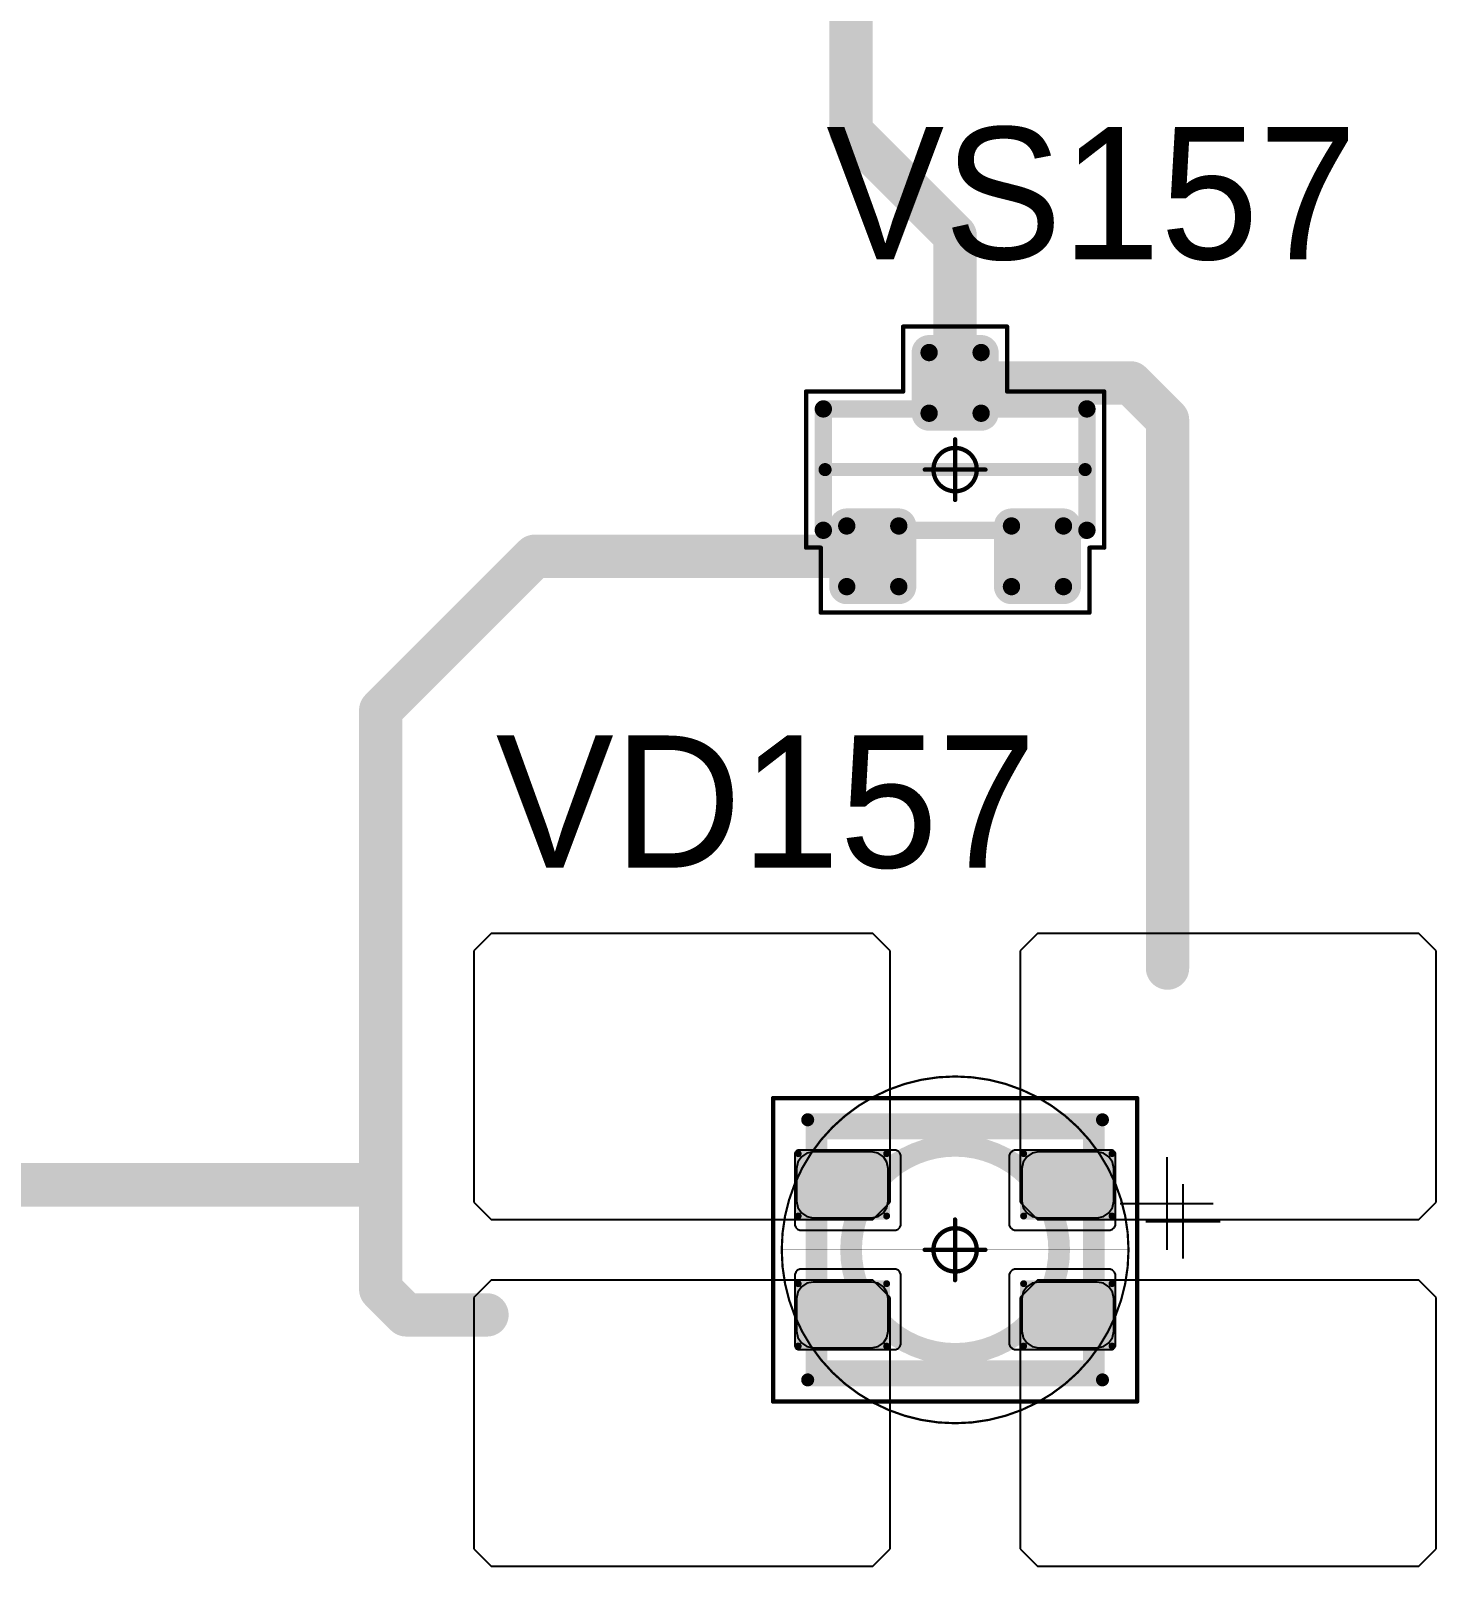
# Model space of a CAD drawing. Header units: millimetres. Extents: x 0 to 400, y 0 to 511.
# Drawn here: x 349.34 to 365.55, y 157.85 to 175.56 of the extents above; entities that cross this region are included whole.
import ezdxf

# ---------------------------------------------------------------- set-up
doc = ezdxf.new("R2010")
doc.units = ezdxf.units.MM
for name, color, linetype in [('Mechanical13', 56, 'Continuous'), ('Mechanical15', 56, 'Continuous'), ('Mechanical2', 216, 'Continuous'), ('TopLayer', 1, 'Continuous'), ('TopOverlay', 2, 'Continuous'), ('TopPaste', 8, 'Continuous'), ('TopSolder', 216, 'Continuous')]:
    doc.layers.add(name, color=color, linetype=linetype)

# ---------------------------------------------------------------- blocks, each defined once
blk = doc.blocks.new('SOT23_440')
at = {"layer": 'Mechanical13', "const_width": 0.2}
for points in [[(-0.7, 1.52), (0.7, 1.52)], [(-0.7, 1.52), (-0.7, -1.52)], [(0.7, 1.52), (0.7, -1.52)], [(-0.7, -1.52), (0.7, -1.52)]]:
    blk.add_lwpolyline(points, dxfattribs=at)
at = {"layer": 'Mechanical13', "const_width": 0.1}
for points in [[(-0.75, 1.52, 1), (-0.65, 1.52, 1)], [(-0.75, 1.52, 1), (-0.65, 1.52, 1)], [(0.65, 1.52, 1), (0.75, 1.52, 1)], [(0.65, 1.52, 1), (0.75, 1.52, 1)], [(-0.75, -1.52, 1), (-0.65, -1.52, 1)], [(-0.75, -1.52, 1), (-0.65, -1.52, 1)], [(0.65, -1.52, 1), (0.75, -1.52, 1)], [(0.65, -1.52, 1), (0.75, -1.52, 1)]]:
    blk.add_lwpolyline(points, format="xyb", close=True, dxfattribs=at)
at = {"layer": 'Mechanical15', "const_width": 0.05}
for points in [[(-0.9, 1.72), (-0.9, 1.55)], [(-0.9, 1.72), (0.9, 1.72)], [(0.9, 1.72), (0.9, 0.6)], [(-1.65, 1.55), (-1.65, -1.55)], [(-1.65, 1.55), (-0.9, 1.55)], [(0.9, 0.6), (1.65, 0.6)], [(1.65, 0.6), (1.65, -0.6)], [(0, 0.35), (0, -0.35)], [(-0.35, 0), (0.35, 0)], [(0.9, -0.6), (1.65, -0.6)], [(0.9, -0.6), (0.9, -1.72)], [(-1.65, -1.55), (-0.9, -1.55)], [(-0.9, -1.55), (-0.9, -1.72)], [(-0.9, -1.72), (0.9, -1.72)]]:
    blk.add_lwpolyline(points, dxfattribs=at)
at = {"layer": 'Mechanical15'}
for points, const_width in [([(-0.913, 1.72, 1), (-0.888, 1.72, 1)], 0.025), ([(-0.913, 1.72, 1), (-0.888, 1.72, 1)], 0.025), ([(0.888, 1.72, 1), (0.913, 1.72, 1)], 0.025), ([(0.888, 1.72, 1), (0.913, 1.72, 1)], 0.025), ([(-1.662, 1.55, 1), (-1.637, 1.55, 1)], 0.025), ([(-1.662, 1.55, 1), (-1.637, 1.55, 1)], 0.025), ([(-0.913, 1.55, 1), (-0.888, 1.55, 1)], 0.025), ([(-0.913, 1.55, 1), (-0.888, 1.55, 1)], 0.025), ([(0.888, 0.6, 1), (0.913, 0.6, 1)], 0.025), ([(0.888, 0.6, 1), (0.913, 0.6, 1)], 0.025), ([(1.637, 0.6, 1), (1.662, 0.6, 1)], 0.025), ([(1.637, 0.6, 1), (1.662, 0.6, 1)], 0.025), ([(-0.012, 0.35, 1), (0.012, 0.35, 1)], 0.025), ([(0.25, 0, 1), (-0.25, 0, 1)], 0.05), ([(-0.362, 0, 1), (-0.337, 0, 1)], 0.025), ([(-0.262, 0, 1), (-0.238, 0, 1)], 0.025), ([(0.238, 0, 1), (0.262, 0, 1)], 0.025), ([(0.337, 0, 1), (0.362, 0, 1)], 0.025), ([(-0.012, -0.35, 1), (0.012, -0.35, 1)], 0.025), ([(0.888, -0.6, 1), (0.913, -0.6, 1)], 0.025), ([(0.888, -0.6, 1), (0.913, -0.6, 1)], 0.025), ([(1.637, -0.6, 1), (1.662, -0.6, 1)], 0.025), ([(1.637, -0.6, 1), (1.662, -0.6, 1)], 0.025), ([(-1.662, -1.55, 1), (-1.637, -1.55, 1)], 0.025), ([(-1.662, -1.55, 1), (-1.637, -1.55, 1)], 0.025), ([(-0.913, -1.55, 1), (-0.888, -1.55, 1)], 0.025), ([(-0.913, -1.55, 1), (-0.888, -1.55, 1)], 0.025), ([(-0.913, -1.72, 1), (-0.888, -1.72, 1)], 0.025), ([(-0.913, -1.72, 1), (-0.888, -1.72, 1)], 0.025), ([(0.888, -1.72, 1), (0.913, -1.72, 1)], 0.025), ([(0.888, -1.72, 1), (0.913, -1.72, 1)], 0.025)]:
    blk.add_lwpolyline(points, format="xyb", close=True, dxfattribs=dict(at, const_width=const_width))
at = {"layer": 'TopLayer', "const_width": 0.1}
for points in [[(-1.4, 1.25, 1), (-1.3, 1.25, 1)], [(-0.7, 1.25, 1), (-0.6, 1.25, 1)], [(-1.4, 0.65, 1), (-1.3, 0.65, 1)], [(-0.7, 0.65, 1), (-0.6, 0.65, 1)], [(0.6, 0.3, 1), (0.7, 0.3, 1)], [(1.3, 0.3, 1), (1.4, 0.3, 1)], [(0.6, -0.3, 1), (0.7, -0.3, 1)], [(1.3, -0.3, 1), (1.4, -0.3, 1)], [(-1.4, -0.65, 1), (-1.3, -0.65, 1)], [(-0.7, -0.65, 1), (-0.6, -0.65, 1)], [(-1.4, -1.25, 1), (-1.3, -1.25, 1)], [(-0.7, -1.25, 1), (-0.6, -1.25, 1)]]:
    blk.add_lwpolyline(points, format="xyb", close=True, dxfattribs=at)
at = {"layer": 'TopLayer'}
for points in [[(-1.45, 1.25), (-1.45, 0.65), (-0.55, 1.25), (-0.55, 0.65)], [(-1.35, 1.35), (-1.35, 0.55), (-0.65, 1.35), (-0.65, 0.55)], [(0.65, 0.4), (0.65, -0.4), (1.35, 0.4), (1.35, -0.4)], [(0.55, 0.3), (0.55, -0.3), (1.45, 0.3), (1.45, -0.3)], [(-1.45, -0.65), (-1.45, -1.25), (-0.55, -0.65), (-0.55, -1.25)], [(-1.35, -0.55), (-1.35, -1.35), (-0.65, -0.55), (-0.65, -1.35)]]:
    blk.add_solid(points, dxfattribs=at)
at = {"layer": 'TopOverlay', "const_width": 0.15}
blk.add_lwpolyline([(0, 1.5), (0, -1.5)], dxfattribs=at)
at = {"layer": 'TopOverlay', "const_width": 0.075}
for points in [[(-0.038, 1.5, 1), (0.038, 1.5, 1)], [(-0.038, -1.5, 1), (0.038, -1.5, 1)]]:
    blk.add_lwpolyline(points, format="xyb", close=True, dxfattribs=at)
at = {"layer": 'TopPaste', "const_width": 0.075}
for points in [[(-1.387, 1.25, 1), (-1.313, 1.25, 1)], [(-0.687, 1.25, 1), (-0.613, 1.25, 1)], [(-1.387, 0.65, 1), (-1.313, 0.65, 1)], [(-0.687, 0.65, 1), (-0.613, 0.65, 1)], [(0.613, 0.3, 1), (0.687, 0.3, 1)], [(1.313, 0.3, 1), (1.387, 0.3, 1)], [(0.613, -0.3, 1), (0.687, -0.3, 1)], [(1.313, -0.3, 1), (1.387, -0.3, 1)], [(-1.387, -0.65, 1), (-1.313, -0.65, 1)], [(-0.687, -0.65, 1), (-0.613, -0.65, 1)], [(-1.387, -1.25, 1), (-1.313, -1.25, 1)], [(-0.687, -1.25, 1), (-0.613, -1.25, 1)]]:
    blk.add_lwpolyline(points, format="xyb", close=True, dxfattribs=at)
at = {"layer": 'TopPaste'}
for points in [[(-1.425, 1.25), (-1.425, 0.65), (-0.575, 1.25), (-0.575, 0.65)], [(-1.35, 1.325), (-1.35, 0.575), (-0.65, 1.325), (-0.65, 0.575)], [(0.65, 0.375), (0.65, -0.375), (1.35, 0.375), (1.35, -0.375)], [(0.575, 0.3), (0.575, -0.3), (1.425, 0.3), (1.425, -0.3)], [(-1.425, -0.65), (-1.425, -1.25), (-0.575, -0.65), (-0.575, -1.25)], [(-1.35, -0.575), (-1.35, -1.325), (-0.65, -0.575), (-0.65, -1.325)]]:
    blk.add_solid(points, dxfattribs=at)
at = {"layer": 'TopSolder', "const_width": 0.202}
for points in [[(-1.451, 1.25, 1), (-1.249, 1.25, 1)], [(-0.751, 1.25, 1), (-0.549, 1.25, 1)], [(-1.451, 0.65, 1), (-1.249, 0.65, 1)], [(-0.751, 0.65, 1), (-0.549, 0.65, 1)], [(0.549, 0.3, 1), (0.751, 0.3, 1)], [(1.249, 0.3, 1), (1.451, 0.3, 1)], [(0.549, -0.3, 1), (0.751, -0.3, 1)], [(1.249, -0.3, 1), (1.451, -0.3, 1)], [(-1.451, -0.65, 1), (-1.249, -0.65, 1)], [(-0.751, -0.65, 1), (-0.549, -0.65, 1)], [(-1.451, -1.25, 1), (-1.249, -1.25, 1)], [(-0.751, -1.25, 1), (-0.549, -1.25, 1)]]:
    blk.add_lwpolyline(points, format="xyb", close=True, dxfattribs=at)
at = {"layer": 'TopSolder'}
for points in [[(-1.35, 1.452), (-1.35, 0.448), (-0.65, 1.452), (-0.65, 0.448)], [(-1.552, 1.25), (-1.552, 0.65), (-0.448, 1.25), (-0.448, 0.65)], [(0.65, 0.502), (0.65, -0.502), (1.35, 0.502), (1.35, -0.502)], [(0.448, 0.3), (0.448, -0.3), (1.552, 0.3), (1.552, -0.3)], [(-1.35, -0.448), (-1.35, -1.452), (-0.65, -0.448), (-0.65, -1.452)], [(-1.552, -0.65), (-1.552, -1.25), (-0.448, -0.65), (-0.448, -1.25)]]:
    blk.add_solid(points, dxfattribs=at)
blk = doc.blocks.new('E65F_644')
at = {"layer": 'Mechanical13'}
for p, q in [((2.441, 1.071), (2.441, 0)), ((1.905, 0.536), (2.976, 0.536))]:
    blk.add_line(p, q, dxfattribs=at)
at = {"layer": 'Mechanical13', "const_width": 0.25}
for points in [[(-1.6, -1.4), (-1.6, 1.4)], [(-1.6, 1.4), (1.6, 1.4)], [(1.6, -1.4), (1.6, 1.4)], [(-1.6, -1.4), (1.6, -1.4)]]:
    blk.add_lwpolyline(points, dxfattribs=at)
at = {"layer": 'Mechanical13'}
for points, const_width in [([(-1.663, 1.4, 1), (-1.538, 1.4, 1)], 0.125), ([(-1.663, 1.4, 1), (-1.538, 1.4, 1)], 0.125), ([(1.537, 1.4, 1), (1.662, 1.4, 1)], 0.125), ([(1.537, 1.4, 1), (1.662, 1.4, 1)], 0.125), ([(1.2, 0, 1), (-1.2, 0, 1)], 0.25), ([(-1.263, 0, 1), (-1.138, 0, 1)], 0.125), ([(1.137, 0, 1), (1.262, 0, 1)], 0.125), ([(-1.663, -1.4, 1), (-1.538, -1.4, 1)], 0.125), ([(-1.663, -1.4, 1), (-1.538, -1.4, 1)], 0.125), ([(1.537, -1.4, 1), (1.662, -1.4, 1)], 0.125), ([(1.537, -1.4, 1), (1.662, -1.4, 1)], 0.125)]:
    blk.add_lwpolyline(points, format="xyb", close=True, dxfattribs=dict(at, const_width=const_width))
at = {"layer": 'Mechanical15', "const_width": 0.05}
for points in [[(-2.1, 1.75), (2.1, 1.75)], [(-2.1, -1.75), (-2.1, 1.75)], [(2.1, -1.75), (2.1, 1.75)], [(0, -0.35), (0, 0.35)], [(0, -0.35), (0, 0.35)], [(-0.35, 0), (0.35, 0)], [(-0.35, 0), (0.35, 0)], [(-2.1, -1.75), (2.1, -1.75)]]:
    blk.add_lwpolyline(points, dxfattribs=at)
at = {"layer": 'Mechanical15'}
for points, const_width in [([(-2.113, 1.75, 1), (-2.088, 1.75, 1)], 0.025), ([(-2.113, 1.75, 1), (-2.088, 1.75, 1)], 0.025), ([(2.087, 1.75, 1), (2.112, 1.75, 1)], 0.025), ([(2.087, 1.75, 1), (2.112, 1.75, 1)], 0.025), ([(-0.013, 0.35, 1), (0.012, 0.35, 1)], 0.025), ([(-0.013, 0.35, 1), (0.012, 0.35, 1)], 0.025), ([(0.25, 0, 1), (-0.25, 0, 1)], 0.05), ([(0.25, 0, 1), (-0.25, 0, 1)], 0.05), ([(-0.363, 0, 1), (-0.338, 0, 1)], 0.025), ([(-0.363, 0, 1), (-0.338, 0, 1)], 0.025), ([(-0.263, 0, 1), (-0.238, 0, 1)], 0.025), ([(-0.263, 0, 1), (-0.238, 0, 1)], 0.025), ([(0.237, 0, 1), (0.262, 0, 1)], 0.025), ([(0.237, 0, 1), (0.262, 0, 1)], 0.025), ([(0.337, 0, 1), (0.362, 0, 1)], 0.025), ([(0.337, 0, 1), (0.362, 0, 1)], 0.025), ([(-0.013, -0.35, 1), (0.012, -0.35, 1)], 0.025), ([(-0.013, -0.35, 1), (0.012, -0.35, 1)], 0.025), ([(-2.113, -1.75, 1), (-2.088, -1.75, 1)], 0.025), ([(-2.113, -1.75, 1), (-2.088, -1.75, 1)], 0.025), ([(2.087, -1.75, 1), (2.112, -1.75, 1)], 0.025), ([(2.087, -1.75, 1), (2.112, -1.75, 1)], 0.025)]:
    blk.add_lwpolyline(points, format="xyb", close=True, dxfattribs=dict(at, const_width=const_width))
at = {"layer": 'TopLayer'}
for p, q in [((-5.35, 3.65), (-5.55, 3.45)), ((-0.95, 3.65), (-5.35, 3.65)), ((-5.35, 3.65), (-5.35, 3.65)), ((-0.75, 3.45), (-0.95, 3.65)), ((0.95, 3.65), (0.75, 3.45)), ((5.35, 3.65), (0.95, 3.65)), ((0.95, 3.65), (0.95, 3.65)), ((5.55, 3.45), (5.35, 3.65)), ((-5.55, 3.45), (-5.55, 3.45)), ((-5.55, 3.45), (-5.55, 0.55)), ((-0.75, 0.55), (-0.75, 3.45)), ((0.75, 3.45), (0.75, 3.45)), ((0.75, 3.45), (0.75, 0.55)), ((5.55, 0.55), (5.55, 3.45)), ((-5.55, 0.55), (-5.35, 0.35)), ((-0.95, 0.35), (-0.75, 0.55)), ((0.75, 0.55), (0.95, 0.35)), ((5.35, 0.35), (5.55, 0.55)), ((-5.35, 0.35), (-0.95, 0.35)), ((0.95, 0.35), (5.35, 0.35)), ((-5.35, -0.35), (-5.55, -0.55)), ((-0.95, -0.35), (-5.35, -0.35)), ((-5.35, -0.35), (-5.35, -0.35)), ((-0.75, -0.55), (-0.95, -0.35)), ((0.95, -0.35), (0.75, -0.55)), ((5.35, -0.35), (0.95, -0.35)), ((0.95, -0.35), (0.95, -0.35)), ((5.55, -0.55), (5.35, -0.35)), ((-5.55, -0.55), (-5.55, -0.55)), ((-5.55, -0.55), (-5.55, -3.45)), ((-0.75, -3.45), (-0.75, -0.55)), ((0.75, -0.55), (0.75, -0.55)), ((0.75, -0.55), (0.75, -3.45)), ((5.55, -3.45), (5.55, -0.55)), ((-5.55, -3.45), (-5.35, -3.65)), ((-0.95, -3.65), (-0.75, -3.45)), ((0.75, -3.45), (0.95, -3.65)), ((5.35, -3.65), (5.55, -3.45)), ((-5.35, -3.65), (-0.95, -3.65)), ((0.95, -3.65), (5.35, -3.65))]:
    blk.add_line(p, q, dxfattribs=at)
at = {"layer": 'TopLayer', "const_width": 0.04}
for points in [[(-1.83, 1.11, 1), (-1.79, 1.11, 1)], [(-0.81, 1.11, 1), (-0.77, 1.11, 1)], [(0.77, 1.11, 1), (0.81, 1.11, 1)], [(1.79, 1.11, 1), (1.83, 1.11, 1)], [(-1.83, 0.39, 1), (-1.79, 0.39, 1)], [(-0.81, 0.39, 1), (-0.77, 0.39, 1)], [(0.77, 0.39, 1), (0.81, 0.39, 1)], [(1.79, 0.39, 1), (1.83, 0.39, 1)], [(-1.83, -0.39, 1), (-1.79, -0.39, 1)], [(-0.81, -0.39, 1), (-0.77, -0.39, 1)], [(0.77, -0.39, 1), (0.81, -0.39, 1)], [(1.79, -0.39, 1), (1.83, -0.39, 1)], [(-1.83, -1.11, 1), (-1.79, -1.11, 1)], [(-0.81, -1.11, 1), (-0.77, -1.11, 1)], [(0.77, -1.11, 1), (0.81, -1.11, 1)], [(1.79, -1.11, 1), (1.83, -1.11, 1)]]:
    blk.add_lwpolyline(points, format="xyb", close=True, dxfattribs=at)
at = {"layer": 'TopLayer'}
for points in [[(-1.85, 1.11), (-1.85, 0.39), (-0.75, 1.11), (-0.75, 0.39)], [(-1.81, 1.15), (-1.81, 0.35), (-0.79, 1.15), (-0.79, 0.35)], [(0.75, 1.11), (0.75, 0.39), (1.85, 1.11), (1.85, 0.39)], [(0.79, 1.15), (0.79, 0.35), (1.81, 1.15), (1.81, 0.35)], [(-1.81, -0.35), (-1.81, -1.15), (-0.79, -0.35), (-0.79, -1.15)], [(0.79, -0.35), (0.79, -1.15), (1.81, -0.35), (1.81, -1.15)], [(-1.85, -0.39), (-1.85, -1.11), (-0.75, -0.39), (-0.75, -1.11)], [(0.75, -0.39), (0.75, -1.11), (1.85, -0.39), (1.85, -1.11)]]:
    blk.add_solid(points, dxfattribs=at)
at = {"layer": 'TopOverlay'}
for p, q in [((2.628, 0.757), (2.628, -0.1)), ((2.2, 0.328), (3.057, 0.328))]:
    blk.add_line(p, q, dxfattribs=at)
at = {"layer": 'TopOverlay', "const_width": 0.15}
for points in [[(-1.7, 1.5), (1.7, 1.5)], [(-1.7, -1.5), (1.7, -1.5)]]:
    blk.add_lwpolyline(points, dxfattribs=at)
at = {"layer": 'TopOverlay', "const_width": 0.075}
for points in [[(-1.738, 1.5, 1), (-1.663, 1.5, 1)], [(1.662, 1.5, 1), (1.737, 1.5, 1)], [(-1.738, -1.5, 1), (-1.663, -1.5, 1)], [(1.662, -1.5, 1), (1.737, -1.5, 1)]]:
    blk.add_lwpolyline(points, format="xyb", close=True, dxfattribs=at)
at = {"layer": 'TopPaste'}
for p, q in [((-1.773, 1.073), (-1.814, 1.011)), ((-1.711, 1.114), (-1.773, 1.073)), ((-1.638, 1.129), (-1.711, 1.114)), ((-0.963, 1.129), (-1.638, 1.129)), ((-0.889, 1.114), (-0.963, 1.129)), ((-0.827, 1.073), (-0.889, 1.114)), ((-0.786, 1.011), (-0.827, 1.073)), ((0.827, 1.073), (0.786, 1.011)), ((0.889, 1.114), (0.827, 1.073)), ((0.962, 1.129), (0.889, 1.114)), ((1.637, 1.129), (0.962, 1.129)), ((1.711, 1.114), (1.637, 1.129)), ((1.773, 1.073), (1.711, 1.114)), ((1.814, 1.011), (1.773, 1.073)), ((-1.814, 1.011), (-1.829, 0.938)), ((-1.829, 0.938), (-1.829, 0.563)), ((-0.771, 0.938), (-0.786, 1.011)), ((-0.771, 0.563), (-0.771, 0.938)), ((0.786, 1.011), (0.771, 0.938)), ((0.771, 0.938), (0.771, 0.563)), ((1.829, 0.938), (1.814, 1.011)), ((1.829, 0.563), (1.829, 0.938)), ((-1.829, 0.563), (-1.814, 0.489)), ((-0.786, 0.489), (-0.771, 0.563)), ((0.771, 0.563), (0.786, 0.489)), ((1.814, 0.489), (1.829, 0.563)), ((-1.814, 0.489), (-1.773, 0.427)), ((-1.773, 0.427), (-1.711, 0.386)), ((-1.711, 0.386), (-1.638, 0.371)), ((-1.638, 0.371), (-0.963, 0.371)), ((-0.963, 0.371), (-0.889, 0.386)), ((-0.889, 0.386), (-0.827, 0.427)), ((-0.827, 0.427), (-0.786, 0.489)), ((0.786, 0.489), (0.827, 0.427)), ((0.827, 0.427), (0.889, 0.386)), ((0.889, 0.386), (0.962, 0.371)), ((0.962, 0.371), (1.637, 0.371)), ((1.637, 0.371), (1.711, 0.386)), ((1.711, 0.386), (1.773, 0.427)), ((1.773, 0.427), (1.814, 0.489)), ((-1.814, -0.489), (-1.829, -0.563)), ((-1.773, -0.427), (-1.814, -0.489)), ((-1.711, -0.386), (-1.773, -0.427)), ((-1.638, -0.371), (-1.711, -0.386)), ((-0.963, -0.371), (-1.638, -0.371)), ((-0.889, -0.386), (-0.963, -0.371)), ((-0.827, -0.427), (-0.889, -0.386)), ((-0.786, -0.489), (-0.827, -0.427)), ((-0.771, -0.563), (-0.786, -0.489)), ((0.786, -0.489), (0.771, -0.563)), ((0.827, -0.427), (0.786, -0.489)), ((0.889, -0.386), (0.827, -0.427)), ((0.962, -0.371), (0.889, -0.386)), ((1.637, -0.371), (0.962, -0.371)), ((1.711, -0.386), (1.637, -0.371)), ((1.773, -0.427), (1.711, -0.386)), ((1.814, -0.489), (1.773, -0.427)), ((1.829, -0.563), (1.814, -0.489)), ((-1.829, -0.563), (-1.829, -0.938)), ((-0.771, -0.938), (-0.771, -0.563)), ((0.771, -0.563), (0.771, -0.938)), ((1.829, -0.938), (1.829, -0.563)), ((-1.829, -0.938), (-1.814, -1.011)), ((-1.814, -1.011), (-1.773, -1.073)), ((-0.827, -1.073), (-0.786, -1.011)), ((-0.786, -1.011), (-0.771, -0.938)), ((0.771, -0.938), (0.786, -1.011)), ((0.786, -1.011), (0.827, -1.073)), ((1.773, -1.073), (1.814, -1.011)), ((1.814, -1.011), (1.829, -0.938)), ((-1.773, -1.073), (-1.711, -1.114)), ((-1.711, -1.114), (-1.638, -1.129)), ((-1.638, -1.129), (-0.963, -1.129)), ((-0.963, -1.129), (-0.889, -1.114)), ((-0.889, -1.114), (-0.827, -1.073)), ((0.827, -1.073), (0.889, -1.114)), ((0.889, -1.114), (0.962, -1.129)), ((0.962, -1.129), (1.637, -1.129)), ((1.637, -1.129), (1.711, -1.114)), ((1.711, -1.114), (1.773, -1.073))]:
    blk.add_line(p, q, dxfattribs=at)
at = {"layer": 'TopSolder'}
for p, q in [((-1.842, 1.129), (-1.85, 1.111)), ((-1.85, 1.111), (-1.85, 1.101)), ((-1.85, 1.101), (-1.85, 1.101)), ((-1.85, 1.101), (-1.85, 0.301)), ((-1.828, 1.143), (-1.842, 1.129)), ((-1.81, 1.151), (-1.828, 1.143)), ((-1.8, 1.151), (-1.81, 1.151)), ((-0.7, 1.151), (-1.8, 1.151)), ((-0.685, 1.151), (-0.7, 1.151)), ((-0.7, 1.151), (-0.7, 1.151)), ((-0.658, 1.139), (-0.685, 1.151)), ((-0.636, 1.118), (-0.658, 1.139)), ((-0.625, 1.09), (-0.636, 1.118)), ((-0.625, 1.076), (-0.625, 1.09)), ((-0.625, 0.301), (-0.625, 1.076)), ((0.636, 1.118), (0.625, 1.09)), ((0.625, 1.09), (0.625, 1.076)), ((0.625, 1.076), (0.625, 1.076)), ((0.625, 1.076), (0.625, 0.301)), ((0.657, 1.139), (0.636, 1.118)), ((0.685, 1.151), (0.657, 1.139)), ((0.7, 1.151), (0.685, 1.151)), ((1.8, 1.151), (0.7, 1.151)), ((1.81, 1.151), (1.8, 1.151)), ((1.8, 1.151), (1.8, 1.151)), ((1.828, 1.143), (1.81, 1.151)), ((1.842, 1.129), (1.828, 1.143)), ((1.85, 1.111), (1.842, 1.129)), ((1.85, 1.101), (1.85, 1.111)), ((1.85, 0.301), (1.85, 1.101)), ((-1.85, 0.301), (-1.85, 0.286)), ((-1.85, 0.286), (-1.839, 0.258)), ((-1.839, 0.258), (-1.818, 0.237)), ((-1.818, 0.237), (-1.79, 0.226)), ((-1.79, 0.226), (-1.775, 0.226)), ((-1.775, 0.226), (-1.775, 0.226)), ((-1.775, 0.226), (-0.7, 0.226)), ((-0.7, 0.226), (-0.685, 0.226)), ((-0.685, 0.226), (-0.658, 0.237)), ((-0.658, 0.237), (-0.636, 0.258)), ((-0.636, 0.258), (-0.625, 0.286)), ((-0.625, 0.286), (-0.625, 0.301)), ((-0.625, 0.301), (-0.625, 0.301)), ((0.625, 0.301), (0.625, 0.286)), ((0.625, 0.286), (0.636, 0.258)), ((0.636, 0.258), (0.657, 0.237)), ((0.657, 0.237), (0.685, 0.226)), ((0.685, 0.226), (0.7, 0.226)), ((0.7, 0.226), (0.7, 0.226)), ((0.7, 0.226), (1.775, 0.226)), ((1.775, 0.226), (1.79, 0.226)), ((1.79, 0.226), (1.817, 0.237)), ((1.817, 0.237), (1.839, 0.258)), ((1.839, 0.258), (1.85, 0.286)), ((1.85, 0.286), (1.85, 0.301)), ((1.85, 0.301), (1.85, 0.301)), ((-1.839, -0.257), (-1.85, -0.285)), ((-1.85, -0.285), (-1.85, -0.299)), ((-1.85, -0.299), (-1.85, -0.299)), ((-1.85, -0.299), (-1.85, -1.099)), ((-1.818, -0.236), (-1.839, -0.257)), ((-1.79, -0.224), (-1.818, -0.236)), ((-1.775, -0.224), (-1.79, -0.224)), ((-0.7, -0.224), (-1.775, -0.224)), ((-0.685, -0.224), (-0.7, -0.224)), ((-0.7, -0.224), (-0.7, -0.224)), ((-0.658, -0.236), (-0.685, -0.224)), ((-0.636, -0.257), (-0.658, -0.236)), ((-0.625, -0.285), (-0.636, -0.257)), ((-0.625, -0.299), (-0.625, -0.285)), ((-0.625, -1.074), (-0.625, -0.299)), ((0.636, -0.257), (0.625, -0.285)), ((0.625, -0.285), (0.625, -0.299)), ((0.625, -0.299), (0.625, -0.299)), ((0.625, -0.299), (0.625, -1.074)), ((0.657, -0.236), (0.636, -0.257)), ((0.685, -0.224), (0.657, -0.236)), ((0.7, -0.224), (0.685, -0.224)), ((1.775, -0.224), (0.7, -0.224)), ((1.79, -0.224), (1.775, -0.224)), ((1.775, -0.224), (1.775, -0.224)), ((1.817, -0.236), (1.79, -0.224)), ((1.839, -0.257), (1.817, -0.236)), ((1.85, -0.285), (1.839, -0.257)), ((1.85, -0.299), (1.85, -0.285)), ((1.85, -1.099), (1.85, -0.299)), ((-1.85, -1.099), (-1.85, -1.109)), ((-1.85, -1.109), (-1.842, -1.128)), ((-1.842, -1.128), (-1.828, -1.142)), ((-1.828, -1.142), (-1.81, -1.149)), ((-1.81, -1.149), (-1.8, -1.149)), ((-1.8, -1.149), (-0.7, -1.149)), ((-1.8, -1.149), (-1.8, -1.149)), ((-0.7, -1.149), (-0.685, -1.149)), ((-0.685, -1.149), (-0.658, -1.138)), ((-0.658, -1.138), (-0.636, -1.117)), ((-0.636, -1.117), (-0.625, -1.089)), ((-0.625, -1.089), (-0.625, -1.074)), ((-0.625, -1.074), (-0.625, -1.074)), ((0.625, -1.074), (0.625, -1.089)), ((0.625, -1.089), (0.636, -1.117)), ((0.636, -1.117), (0.657, -1.138)), ((0.657, -1.138), (0.685, -1.149)), ((0.685, -1.149), (0.7, -1.149)), ((0.7, -1.149), (1.8, -1.149)), ((0.7, -1.149), (0.7, -1.149)), ((1.8, -1.149), (1.81, -1.149)), ((1.81, -1.149), (1.828, -1.142)), ((1.828, -1.142), (1.842, -1.128)), ((1.842, -1.128), (1.85, -1.109)), ((1.85, -1.109), (1.85, -1.099)), ((1.85, -1.099), (1.85, -1.099))]:
    blk.add_line(p, q, dxfattribs=at)

msp = doc.modelspace()

# ---------------------------------------------------------------- linework, layer by layer
at = {"layer": 'Mechanical2'}
for points, const_width in [([(362, 161.5, 1), (358, 161.5, 1)], 0.0254), ([(360, 163.5, 1), (360, 163.5, 1)], 0.0005), ([(357.994, 161.5, 1), (358.006, 161.5, 1)], 0.0127), ([(358, 161.5, 1), (358, 161.5, 1)], 0.0005), ([(361.994, 161.5, 1), (362.006, 161.5, 1)], 0.0127), ([(362, 161.5, 1), (362, 161.5, 1)], 0.0005), ([(360, 159.5, 1), (360, 159.5, 1)], 0.0005)]:
    msp.add_lwpolyline(points, format="xyb", close=True, dxfattribs=dict(at, const_width=const_width))
at = {"layer": 'Mechanical2', "const_width": 0.001}
for points in [[(360, 159.5), (360, 163.5)], [(358, 161.5), (362, 161.5)]]:
    msp.add_lwpolyline(points, dxfattribs=at)
at = {"layer": 'TopLayer', "const_width": 0.5}
for points in [[(358.8, 174.4), (358.8, 178.95)], [(358.8, 174.4), (360, 173.2)], [(360, 171.5), (360, 173.2)], [(360, 171.5), (362.025, 171.5)], [(362.025, 171.5), (362.45, 171.075)], [(362.45, 164.75), (362.45, 171.075)], [(353.375, 167.725), (355.15, 169.5)], [(355.15, 169.5), (359.05, 169.5)], [(353.375, 161.043), (353.375, 167.725)], [(341.3, 162.25), (353.375, 162.25)], [(353.375, 161.043), (353.668, 160.75)], [(353.668, 160.75), (354.6, 160.75)]]:
    msp.add_lwpolyline(points, dxfattribs=at)
at = {"layer": 'TopLayer', "const_width": 0.25}
for points in [[(358.675, 174.4, 1), (358.925, 174.4, 1)], [(358.675, 174.4, 1), (358.925, 174.4, 1)], [(359.875, 173.2, 1), (360.125, 173.2, 1)], [(359.875, 173.2, 1), (360.125, 173.2, 1)], [(359.875, 171.5, 1), (360.125, 171.5, 1)], [(359.875, 171.5, 1), (360.125, 171.5, 1)], [(361.9, 171.5, 1), (362.15, 171.5, 1)], [(361.9, 171.5, 1), (362.15, 171.5, 1)], [(362.325, 171.075, 1), (362.575, 171.075, 1)], [(362.325, 171.075, 1), (362.575, 171.075, 1)], [(355.025, 169.5, 1), (355.275, 169.5, 1)], [(355.025, 169.5, 1), (355.275, 169.5, 1)], [(358.925, 169.5, 1), (359.175, 169.5, 1)], [(353.25, 167.725, 1), (353.5, 167.725, 1)], [(353.25, 167.725, 1), (353.5, 167.725, 1)], [(362.325, 164.75, 1), (362.575, 164.75, 1)], [(353.25, 162.25, 1), (353.5, 162.25, 1)], [(353.25, 161.043, 1), (353.5, 161.043, 1)], [(353.25, 161.043, 1), (353.5, 161.043, 1)], [(353.543, 160.75, 1), (353.793, 160.75, 1)], [(353.543, 160.75, 1), (353.793, 160.75, 1)], [(354.475, 160.75, 1), (354.725, 160.75, 1)]]:
    msp.add_lwpolyline(points, format="xyb", close=True, dxfattribs=at)

# ---------------------------------------------------------------- block references
for name, p, rotation in [('SOT23_440', (360, 170.5), 90), ('E65F_644', (360, 161.5), 360)]:
    msp.add_blockref(name, p, dxfattribs=dict(rotation=rotation))

# ---------------------------------------------------------------- texts
at = {"layer": 'TopOverlay'}
for s, p in [('VS157', (358.514, 172.926)), ('VD157', (354.703, 165.909))]:
    msp.add_text(s, height=1.524, dxfattribs=at).set_placement(p)

doc.saveas('drawing.dxf')
